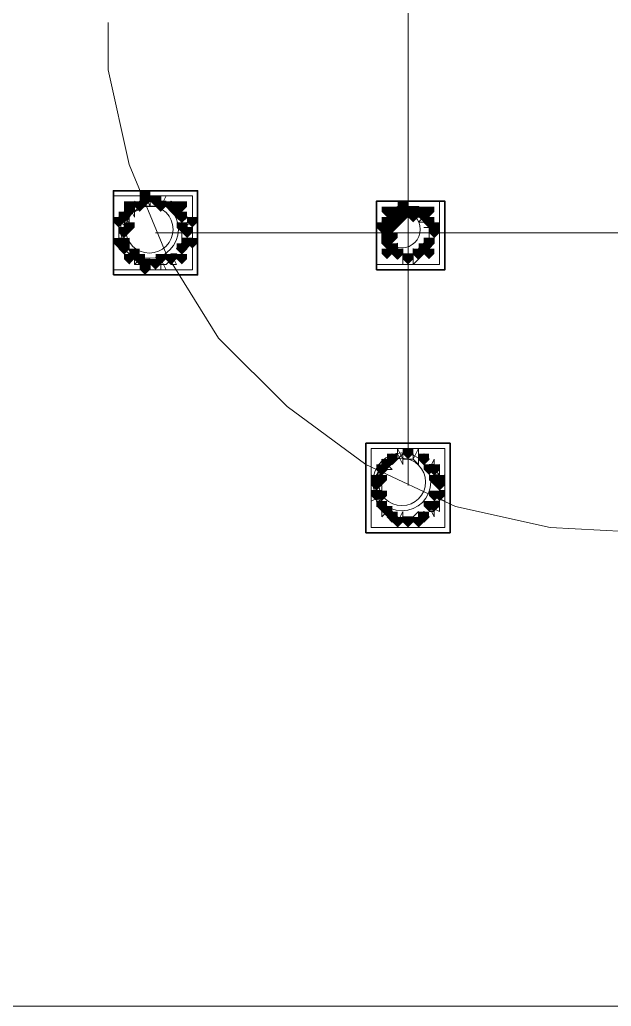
# Model space of a CAD drawing. Header units: millimetres. Extents: x 2315 to 4619, y 1334 to 1897.
# Drawn here: x 3619.02 to 3625.89, y 1530.21 to 1541.67 of the extents above; entities that cross this region are included whole.
import ezdxf

# ---------------------------------------------------------------- set-up
doc = ezdxf.new("R2010")
doc.units = ezdxf.units.MM
for name, color, linetype, true_color in [('PDF_10', 7, 'Continuous', 0x00b85c), ('PDF_AXIS', 7, 'Continuous', 0x00b85c), ('PDF_柱构件', 7, 'Continuous', 0x00b85c), ('PDF_转运站初步方案', 7, 'Continuous', 0x00b85c)]:
    doc.layers.add(name, color=color, linetype=linetype, true_color=true_color)
doc.layers.add('PDF_中心线层', color=1, linetype='Continuous')
doc.layers.add('PDF_粗实线层', color=7, linetype='Continuous')

msp = doc.modelspace()

# ---------------------------------------------------------------- hatches: boundary and pattern name
at = {"layer": 'PDF_10', "transparency": 33554559}
for points in [[(3620.593, 1539.62), (3620.532, 1539.62), (3620.532, 1539.558), (3620.593, 1539.497), (3620.654, 1539.558), (3620.654, 1539.62)], [(3620.593, 1539.62), (3620.532, 1539.62), (3620.532, 1539.558), (3620.593, 1539.497), (3620.654, 1539.558), (3620.654, 1539.62)], [(3620.593, 1539.62), (3620.532, 1539.62), (3620.532, 1539.558), (3620.593, 1539.497), (3620.654, 1539.558), (3620.654, 1539.62)], [(3620.41, 1539.558), (3620.349, 1539.558), (3620.349, 1539.497), (3620.41, 1539.436), (3620.471, 1539.497), (3620.471, 1539.558)], [(3620.41, 1539.558), (3620.349, 1539.558), (3620.349, 1539.497), (3620.41, 1539.436), (3620.471, 1539.497), (3620.471, 1539.558)], [(3620.776, 1539.558), (3620.715, 1539.558), (3620.715, 1539.497), (3620.776, 1539.436), (3620.837, 1539.497), (3620.837, 1539.558)], [(3620.776, 1539.558), (3620.715, 1539.558), (3620.715, 1539.497), (3620.776, 1539.436), (3620.837, 1539.497), (3620.837, 1539.558)], [(3623.403, 1539.497), (3623.342, 1539.497), (3623.342, 1539.436), (3623.403, 1539.375), (3623.464, 1539.436), (3623.464, 1539.497)], [(3623.403, 1539.497), (3623.342, 1539.497), (3623.342, 1539.436), (3623.403, 1539.375), (3623.464, 1539.436), (3623.464, 1539.497)], [(3623.525, 1539.497), (3623.464, 1539.497), (3623.464, 1539.436), (3623.525, 1539.375), (3623.586, 1539.436), (3623.586, 1539.497)], [(3623.525, 1539.497), (3623.464, 1539.497), (3623.464, 1539.436), (3623.525, 1539.375), (3623.586, 1539.436), (3623.586, 1539.497)], [(3623.647, 1539.497), (3623.586, 1539.497), (3623.586, 1539.436), (3623.647, 1539.375), (3623.708, 1539.436), (3623.708, 1539.497)], [(3623.647, 1539.497), (3623.586, 1539.497), (3623.586, 1539.436), (3623.647, 1539.375), (3623.708, 1539.436), (3623.708, 1539.497)], [(3620.227, 1539.436), (3620.166, 1539.436), (3620.166, 1539.375), (3620.227, 1539.314), (3620.288, 1539.375), (3620.288, 1539.436)], [(3620.227, 1539.436), (3620.166, 1539.436), (3620.166, 1539.375), (3620.227, 1539.314), (3620.288, 1539.375), (3620.288, 1539.436)], [(3620.899, 1539.436), (3620.837, 1539.436), (3620.837, 1539.375), (3620.899, 1539.314), (3620.96, 1539.375), (3620.96, 1539.436)], [(3620.899, 1539.436), (3620.837, 1539.436), (3620.837, 1539.375), (3620.899, 1539.314), (3620.96, 1539.375), (3620.96, 1539.436)], [(3620.899, 1539.436), (3620.837, 1539.436), (3620.837, 1539.375), (3620.899, 1539.314), (3620.96, 1539.375), (3620.96, 1539.436)], [(3623.281, 1539.375), (3623.22, 1539.375), (3623.22, 1539.314), (3623.281, 1539.253), (3623.342, 1539.314), (3623.342, 1539.375)], [(3623.281, 1539.375), (3623.22, 1539.375), (3623.22, 1539.314), (3623.281, 1539.253), (3623.342, 1539.314), (3623.342, 1539.375)], [(3623.769, 1539.375), (3623.708, 1539.375), (3623.708, 1539.314), (3623.769, 1539.253), (3623.83, 1539.314), (3623.83, 1539.375)], [(3623.769, 1539.375), (3623.708, 1539.375), (3623.708, 1539.314), (3623.769, 1539.253), (3623.83, 1539.314), (3623.83, 1539.375)], [(3623.769, 1539.375), (3623.708, 1539.375), (3623.708, 1539.314), (3623.769, 1539.253), (3623.83, 1539.314), (3623.83, 1539.375)], [(3620.227, 1539.253), (3620.166, 1539.253), (3620.166, 1539.192), (3620.227, 1539.131), (3620.288, 1539.192), (3620.288, 1539.253)], [(3620.227, 1539.253), (3620.166, 1539.253), (3620.166, 1539.192), (3620.227, 1539.131), (3620.288, 1539.192), (3620.288, 1539.253)], [(3620.96, 1539.253), (3620.899, 1539.253), (3620.899, 1539.192), (3620.96, 1539.131), (3621.021, 1539.192), (3621.021, 1539.253)], [(3620.96, 1539.253), (3620.899, 1539.253), (3620.899, 1539.192), (3620.96, 1539.131), (3621.021, 1539.192), (3621.021, 1539.253)], [(3623.281, 1539.253), (3623.22, 1539.253), (3623.22, 1539.192), (3623.281, 1539.131), (3623.342, 1539.192), (3623.342, 1539.253)], [(3623.281, 1539.253), (3623.22, 1539.253), (3623.22, 1539.192), (3623.281, 1539.131), (3623.342, 1539.192), (3623.342, 1539.253)], [(3623.83, 1539.253), (3623.769, 1539.253), (3623.769, 1539.192), (3623.83, 1539.131), (3623.892, 1539.192), (3623.892, 1539.253)], [(3623.83, 1539.253), (3623.769, 1539.253), (3623.769, 1539.192), (3623.83, 1539.131), (3623.892, 1539.192), (3623.892, 1539.253)], [(3623.281, 1539.131), (3623.22, 1539.131), (3623.22, 1539.07), (3623.281, 1539.009), (3623.342, 1539.07), (3623.342, 1539.131)], [(3623.281, 1539.131), (3623.22, 1539.131), (3623.22, 1539.07), (3623.281, 1539.009), (3623.342, 1539.07), (3623.342, 1539.131)], [(3623.769, 1539.131), (3623.708, 1539.131), (3623.708, 1539.07), (3623.769, 1539.009), (3623.83, 1539.07), (3623.83, 1539.131)], [(3623.769, 1539.131), (3623.708, 1539.131), (3623.708, 1539.07), (3623.769, 1539.009), (3623.83, 1539.07), (3623.83, 1539.131)], [(3620.227, 1539.07), (3620.166, 1539.07), (3620.166, 1539.009), (3620.227, 1538.948), (3620.288, 1539.009), (3620.288, 1539.07)], [(3620.227, 1539.07), (3620.166, 1539.07), (3620.166, 1539.009), (3620.227, 1538.948), (3620.288, 1539.009), (3620.288, 1539.07)], [(3620.899, 1539.07), (3620.837, 1539.07), (3620.837, 1539.009), (3620.899, 1538.948), (3620.96, 1539.009), (3620.96, 1539.07)], [(3620.899, 1539.07), (3620.837, 1539.07), (3620.837, 1539.009), (3620.899, 1538.948), (3620.96, 1539.009), (3620.96, 1539.07)], [(3620.899, 1539.07), (3620.837, 1539.07), (3620.837, 1539.009), (3620.899, 1538.948), (3620.96, 1539.009), (3620.96, 1539.07)], [(3620.41, 1538.948), (3620.349, 1538.948), (3620.349, 1538.887), (3620.41, 1538.825), (3620.471, 1538.887), (3620.471, 1538.948)], [(3620.41, 1538.948), (3620.349, 1538.948), (3620.349, 1538.887), (3620.41, 1538.825), (3620.471, 1538.887), (3620.471, 1538.948)], [(3620.776, 1538.948), (3620.715, 1538.948), (3620.715, 1538.887), (3620.776, 1538.825), (3620.837, 1538.887), (3620.837, 1538.948)], [(3620.776, 1538.948), (3620.715, 1538.948), (3620.715, 1538.887), (3620.776, 1538.825), (3620.837, 1538.887), (3620.837, 1538.948)], [(3623.403, 1539.009), (3623.342, 1539.009), (3623.342, 1538.948), (3623.403, 1538.887), (3623.464, 1538.948), (3623.464, 1539.009)], [(3623.403, 1539.009), (3623.342, 1539.009), (3623.342, 1538.948), (3623.403, 1538.887), (3623.464, 1538.948), (3623.464, 1539.009)], [(3623.403, 1539.009), (3623.342, 1539.009), (3623.342, 1538.948), (3623.403, 1538.887), (3623.464, 1538.948), (3623.464, 1539.009)], [(3623.525, 1538.948), (3623.464, 1538.948), (3623.464, 1538.887), (3623.525, 1538.825), (3623.586, 1538.887), (3623.586, 1538.948)], [(3623.525, 1538.948), (3623.464, 1538.948), (3623.464, 1538.887), (3623.525, 1538.825), (3623.586, 1538.887), (3623.586, 1538.948)], [(3623.647, 1539.009), (3623.586, 1539.009), (3623.586, 1538.948), (3623.647, 1538.887), (3623.708, 1538.948), (3623.708, 1539.009)], [(3623.647, 1539.009), (3623.586, 1539.009), (3623.586, 1538.948), (3623.647, 1538.887), (3623.708, 1538.948), (3623.708, 1539.009)], [(3620.593, 1538.887), (3620.532, 1538.887), (3620.532, 1538.825), (3620.593, 1538.764), (3620.654, 1538.825), (3620.654, 1538.887)], [(3620.593, 1538.887), (3620.532, 1538.887), (3620.532, 1538.825), (3620.593, 1538.764), (3620.654, 1538.825), (3620.654, 1538.887)], [(3623.342, 1536.627), (3623.281, 1536.627), (3623.281, 1536.565), (3623.342, 1536.504), (3623.403, 1536.565), (3623.403, 1536.627)], [(3623.342, 1536.627), (3623.281, 1536.627), (3623.281, 1536.565), (3623.342, 1536.504), (3623.403, 1536.565), (3623.403, 1536.627)], [(3623.525, 1536.688), (3623.464, 1536.688), (3623.464, 1536.627), (3623.525, 1536.565), (3623.586, 1536.627), (3623.586, 1536.688)], [(3623.525, 1536.688), (3623.464, 1536.688), (3623.464, 1536.627), (3623.525, 1536.565), (3623.586, 1536.627), (3623.586, 1536.688)], [(3623.708, 1536.627), (3623.647, 1536.627), (3623.647, 1536.565), (3623.708, 1536.504), (3623.769, 1536.565), (3623.769, 1536.627)], [(3623.708, 1536.627), (3623.647, 1536.627), (3623.647, 1536.565), (3623.708, 1536.504), (3623.769, 1536.565), (3623.769, 1536.627)], [(3623.22, 1536.504), (3623.159, 1536.504), (3623.159, 1536.443), (3623.22, 1536.382), (3623.281, 1536.443), (3623.281, 1536.504)], [(3623.22, 1536.504), (3623.159, 1536.504), (3623.159, 1536.443), (3623.22, 1536.382), (3623.281, 1536.443), (3623.281, 1536.504)], [(3623.83, 1536.504), (3623.769, 1536.504), (3623.769, 1536.443), (3623.83, 1536.382), (3623.892, 1536.443), (3623.892, 1536.504)], [(3623.83, 1536.504), (3623.769, 1536.504), (3623.769, 1536.443), (3623.83, 1536.382), (3623.892, 1536.443), (3623.892, 1536.504)], [(3623.159, 1536.321), (3623.097, 1536.321), (3623.097, 1536.26), (3623.159, 1536.199), (3623.22, 1536.26), (3623.22, 1536.321)], [(3623.159, 1536.321), (3623.097, 1536.321), (3623.097, 1536.26), (3623.159, 1536.199), (3623.22, 1536.26), (3623.22, 1536.321)], [(3623.159, 1536.321), (3623.097, 1536.321), (3623.097, 1536.26), (3623.159, 1536.199), (3623.22, 1536.26), (3623.22, 1536.321)], [(3623.892, 1536.321), (3623.83, 1536.321), (3623.83, 1536.26), (3623.892, 1536.199), (3623.953, 1536.26), (3623.953, 1536.321)], [(3623.892, 1536.321), (3623.83, 1536.321), (3623.83, 1536.26), (3623.892, 1536.199), (3623.953, 1536.26), (3623.953, 1536.321)], [(3623.22, 1536.077), (3623.159, 1536.077), (3623.159, 1536.016), (3623.22, 1535.955), (3623.281, 1536.016), (3623.281, 1536.077)], [(3623.22, 1536.077), (3623.159, 1536.077), (3623.159, 1536.016), (3623.22, 1535.955), (3623.281, 1536.016), (3623.281, 1536.077)], [(3623.83, 1536.077), (3623.769, 1536.077), (3623.769, 1536.016), (3623.83, 1535.955), (3623.892, 1536.016), (3623.892, 1536.077)], [(3623.83, 1536.077), (3623.769, 1536.077), (3623.769, 1536.016), (3623.83, 1535.955), (3623.892, 1536.016), (3623.892, 1536.077)], [(3623.342, 1535.955), (3623.281, 1535.955), (3623.281, 1535.894), (3623.342, 1535.832), (3623.403, 1535.894), (3623.403, 1535.955)], [(3623.342, 1535.955), (3623.281, 1535.955), (3623.281, 1535.894), (3623.342, 1535.832), (3623.403, 1535.894), (3623.403, 1535.955)], [(3623.708, 1535.955), (3623.647, 1535.955), (3623.647, 1535.894), (3623.708, 1535.832), (3623.769, 1535.894), (3623.769, 1535.955)], [(3623.708, 1535.955), (3623.647, 1535.955), (3623.647, 1535.894), (3623.708, 1535.832), (3623.769, 1535.894), (3623.769, 1535.955)], [(3623.525, 1535.894), (3623.464, 1535.894), (3623.464, 1535.832), (3623.525, 1535.771), (3623.586, 1535.832), (3623.586, 1535.894)], [(3623.525, 1535.894), (3623.464, 1535.894), (3623.464, 1535.832), (3623.525, 1535.771), (3623.586, 1535.832), (3623.586, 1535.894)]]:
    msp.add_hatch(color=256, dxfattribs=at).paths.add_polyline_path(points)
at = {"layer": 'PDF_柱构件', "transparency": 33554559}
for points in [[(3620.471, 1539.681), (3620.41, 1539.681), (3620.41, 1539.62), (3620.471, 1539.558), (3620.532, 1539.62), (3620.532, 1539.681)], [(3620.471, 1539.62), (3620.41, 1539.62), (3620.41, 1539.558), (3620.471, 1539.497), (3620.532, 1539.558), (3620.532, 1539.62)], [(3620.288, 1539.558), (3620.227, 1539.558), (3620.227, 1539.497), (3620.288, 1539.436), (3620.349, 1539.497), (3620.349, 1539.558)], [(3620.288, 1539.497), (3620.227, 1539.497), (3620.227, 1539.436), (3620.288, 1539.375), (3620.349, 1539.436), (3620.349, 1539.497)], [(3620.654, 1539.558), (3620.593, 1539.558), (3620.593, 1539.497), (3620.654, 1539.436), (3620.715, 1539.497), (3620.715, 1539.558)], [(3620.837, 1539.497), (3620.776, 1539.497), (3620.776, 1539.436), (3620.837, 1539.375), (3620.899, 1539.436), (3620.899, 1539.497)], [(3620.899, 1539.558), (3620.837, 1539.558), (3620.837, 1539.497), (3620.899, 1539.436), (3620.96, 1539.497), (3620.96, 1539.558)], [(3623.281, 1539.497), (3623.22, 1539.497), (3623.22, 1539.436), (3623.281, 1539.375), (3623.342, 1539.436), (3623.342, 1539.497)], [(3623.464, 1539.558), (3623.403, 1539.558), (3623.403, 1539.497), (3623.464, 1539.436), (3623.525, 1539.497), (3623.525, 1539.558)], [(3623.464, 1539.497), (3623.403, 1539.497), (3623.403, 1539.436), (3623.464, 1539.375), (3623.525, 1539.436), (3623.525, 1539.497)], [(3623.586, 1539.497), (3623.525, 1539.497), (3623.525, 1539.436), (3623.586, 1539.375), (3623.647, 1539.436), (3623.647, 1539.497)], [(3623.769, 1539.497), (3623.708, 1539.497), (3623.708, 1539.436), (3623.769, 1539.375), (3623.83, 1539.436), (3623.83, 1539.497)], [(3620.166, 1539.375), (3620.105, 1539.375), (3620.105, 1539.314), (3620.166, 1539.253), (3620.227, 1539.314), (3620.227, 1539.375)], [(3621.021, 1539.375), (3620.96, 1539.375), (3620.96, 1539.314), (3621.021, 1539.253), (3621.082, 1539.314), (3621.082, 1539.375)], [(3623.342, 1539.436), (3623.281, 1539.436), (3623.281, 1539.375), (3623.342, 1539.314), (3623.403, 1539.375), (3623.403, 1539.436)], [(3623.403, 1539.375), (3623.342, 1539.375), (3623.342, 1539.314), (3623.403, 1539.253), (3623.464, 1539.314), (3623.464, 1539.375)], [(3623.464, 1539.436), (3623.403, 1539.436), (3623.403, 1539.375), (3623.464, 1539.314), (3623.525, 1539.375), (3623.525, 1539.436)], [(3623.586, 1539.436), (3623.525, 1539.436), (3623.525, 1539.375), (3623.586, 1539.314), (3623.647, 1539.375), (3623.647, 1539.436)], [(3623.708, 1539.436), (3623.647, 1539.436), (3623.647, 1539.375), (3623.708, 1539.314), (3623.769, 1539.375), (3623.769, 1539.436)], [(3620.288, 1539.314), (3620.227, 1539.314), (3620.227, 1539.253), (3620.288, 1539.192), (3620.349, 1539.253), (3620.349, 1539.314)], [(3620.899, 1539.314), (3620.837, 1539.314), (3620.837, 1539.253), (3620.899, 1539.192), (3620.96, 1539.253), (3620.96, 1539.314)], [(3623.22, 1539.314), (3623.159, 1539.314), (3623.159, 1539.253), (3623.22, 1539.192), (3623.281, 1539.253), (3623.281, 1539.314)], [(3623.281, 1539.314), (3623.22, 1539.314), (3623.22, 1539.253), (3623.281, 1539.192), (3623.342, 1539.253), (3623.342, 1539.314)], [(3623.342, 1539.314), (3623.281, 1539.314), (3623.281, 1539.253), (3623.342, 1539.192), (3623.403, 1539.253), (3623.403, 1539.314)], [(3623.83, 1539.314), (3623.769, 1539.314), (3623.769, 1539.253), (3623.83, 1539.192), (3623.892, 1539.253), (3623.892, 1539.314)], [(3620.166, 1539.131), (3620.105, 1539.131), (3620.105, 1539.07), (3620.166, 1539.009), (3620.227, 1539.07), (3620.227, 1539.131)], [(3620.227, 1539.131), (3620.166, 1539.131), (3620.166, 1539.07), (3620.227, 1539.009), (3620.288, 1539.07), (3620.288, 1539.131)], [(3620.96, 1539.131), (3620.899, 1539.131), (3620.899, 1539.07), (3620.96, 1539.009), (3621.021, 1539.07), (3621.021, 1539.131)], [(3621.021, 1539.131), (3620.96, 1539.131), (3620.96, 1539.07), (3621.021, 1539.009), (3621.082, 1539.07), (3621.082, 1539.131)], [(3623.281, 1539.192), (3623.22, 1539.192), (3623.22, 1539.131), (3623.281, 1539.07), (3623.342, 1539.131), (3623.342, 1539.192)], [(3623.342, 1539.192), (3623.281, 1539.192), (3623.281, 1539.131), (3623.342, 1539.07), (3623.403, 1539.131), (3623.403, 1539.192)], [(3623.342, 1539.07), (3623.281, 1539.07), (3623.281, 1539.009), (3623.342, 1538.948), (3623.403, 1539.009), (3623.403, 1539.07)], [(3623.708, 1539.07), (3623.647, 1539.07), (3623.647, 1539.009), (3623.708, 1538.948), (3623.769, 1539.009), (3623.769, 1539.07)], [(3620.288, 1538.948), (3620.227, 1538.948), (3620.227, 1538.887), (3620.288, 1538.825), (3620.349, 1538.887), (3620.349, 1538.948)], [(3620.349, 1539.009), (3620.288, 1539.009), (3620.288, 1538.948), (3620.349, 1538.887), (3620.41, 1538.948), (3620.41, 1539.009)], [(3620.654, 1538.948), (3620.593, 1538.948), (3620.593, 1538.887), (3620.654, 1538.825), (3620.715, 1538.887), (3620.715, 1538.948)], [(3620.899, 1538.948), (3620.837, 1538.948), (3620.837, 1538.887), (3620.899, 1538.825), (3620.96, 1538.887), (3620.96, 1538.948)], [(3623.281, 1539.009), (3623.22, 1539.009), (3623.22, 1538.948), (3623.281, 1538.887), (3623.342, 1538.948), (3623.342, 1539.009)], [(3623.769, 1539.009), (3623.708, 1539.009), (3623.708, 1538.948), (3623.769, 1538.887), (3623.83, 1538.948), (3623.83, 1539.009)], [(3620.471, 1538.887), (3620.41, 1538.887), (3620.41, 1538.825), (3620.471, 1538.764), (3620.532, 1538.825), (3620.532, 1538.887)], [(3620.471, 1538.825), (3620.41, 1538.825), (3620.41, 1538.764), (3620.471, 1538.703), (3620.532, 1538.764), (3620.532, 1538.825)], [(3623.281, 1536.565), (3623.22, 1536.565), (3623.22, 1536.504), (3623.281, 1536.443), (3623.342, 1536.504), (3623.342, 1536.565)], [(3623.769, 1536.504), (3623.708, 1536.504), (3623.708, 1536.443), (3623.769, 1536.382), (3623.83, 1536.443), (3623.83, 1536.504)], [(3623.159, 1536.382), (3623.097, 1536.382), (3623.097, 1536.321), (3623.159, 1536.26), (3623.22, 1536.321), (3623.22, 1536.382)], [(3623.22, 1536.382), (3623.159, 1536.382), (3623.159, 1536.321), (3623.22, 1536.26), (3623.281, 1536.321), (3623.281, 1536.382)], [(3623.83, 1536.382), (3623.769, 1536.382), (3623.769, 1536.321), (3623.83, 1536.26), (3623.892, 1536.321), (3623.892, 1536.382)], [(3623.892, 1536.382), (3623.83, 1536.382), (3623.83, 1536.321), (3623.892, 1536.26), (3623.953, 1536.321), (3623.953, 1536.382)], [(3623.159, 1536.199), (3623.097, 1536.199), (3623.097, 1536.138), (3623.159, 1536.077), (3623.22, 1536.138), (3623.22, 1536.199)], [(3623.22, 1536.199), (3623.159, 1536.199), (3623.159, 1536.138), (3623.22, 1536.077), (3623.281, 1536.138), (3623.281, 1536.199)], [(3623.83, 1536.199), (3623.769, 1536.199), (3623.769, 1536.138), (3623.83, 1536.077), (3623.892, 1536.138), (3623.892, 1536.199)], [(3623.892, 1536.199), (3623.83, 1536.199), (3623.83, 1536.138), (3623.892, 1536.077), (3623.953, 1536.138), (3623.953, 1536.199)], [(3623.769, 1536.077), (3623.708, 1536.077), (3623.708, 1536.016), (3623.769, 1535.955), (3623.83, 1536.016), (3623.83, 1536.077)], [(3623.281, 1536.016), (3623.22, 1536.016), (3623.22, 1535.955), (3623.281, 1535.894), (3623.342, 1535.955), (3623.342, 1536.016)], [(3623.403, 1535.894), (3623.342, 1535.894), (3623.342, 1535.832), (3623.403, 1535.771), (3623.464, 1535.832), (3623.464, 1535.894)], [(3623.647, 1535.894), (3623.586, 1535.894), (3623.586, 1535.832), (3623.647, 1535.771), (3623.708, 1535.832), (3623.708, 1535.894)]]:
    msp.add_hatch(color=256, dxfattribs=at).paths.add_polyline_path(points)
at = {"layer": 'PDF_转运站初步方案', "transparency": 33554559}
for points in [[(3620.593, 1539.62), (3620.532, 1539.62), (3620.532, 1539.558), (3620.593, 1539.497), (3620.654, 1539.558), (3620.654, 1539.62)], [(3620.593, 1539.62), (3620.532, 1539.62), (3620.532, 1539.558), (3620.593, 1539.497), (3620.654, 1539.558), (3620.654, 1539.62)], [(3620.41, 1539.558), (3620.349, 1539.558), (3620.349, 1539.497), (3620.41, 1539.436), (3620.471, 1539.497), (3620.471, 1539.558)], [(3620.41, 1539.558), (3620.349, 1539.558), (3620.349, 1539.497), (3620.41, 1539.436), (3620.471, 1539.497), (3620.471, 1539.558)], [(3620.776, 1539.558), (3620.715, 1539.558), (3620.715, 1539.497), (3620.776, 1539.436), (3620.837, 1539.497), (3620.837, 1539.558)], [(3620.776, 1539.558), (3620.715, 1539.558), (3620.715, 1539.497), (3620.776, 1539.436), (3620.837, 1539.497), (3620.837, 1539.558)], [(3623.403, 1539.497), (3623.342, 1539.497), (3623.342, 1539.436), (3623.403, 1539.375), (3623.464, 1539.436), (3623.464, 1539.497)], [(3623.403, 1539.497), (3623.342, 1539.497), (3623.342, 1539.436), (3623.403, 1539.375), (3623.464, 1539.436), (3623.464, 1539.497)], [(3623.525, 1539.497), (3623.464, 1539.497), (3623.464, 1539.436), (3623.525, 1539.375), (3623.586, 1539.436), (3623.586, 1539.497)], [(3623.525, 1539.497), (3623.464, 1539.497), (3623.464, 1539.436), (3623.525, 1539.375), (3623.586, 1539.436), (3623.586, 1539.497)], [(3623.647, 1539.497), (3623.586, 1539.497), (3623.586, 1539.436), (3623.647, 1539.375), (3623.708, 1539.436), (3623.708, 1539.497)], [(3623.647, 1539.497), (3623.586, 1539.497), (3623.586, 1539.436), (3623.647, 1539.375), (3623.708, 1539.436), (3623.708, 1539.497)], [(3620.227, 1539.436), (3620.166, 1539.436), (3620.166, 1539.375), (3620.227, 1539.314), (3620.288, 1539.375), (3620.288, 1539.436)], [(3620.227, 1539.436), (3620.166, 1539.436), (3620.166, 1539.375), (3620.227, 1539.314), (3620.288, 1539.375), (3620.288, 1539.436)], [(3620.899, 1539.436), (3620.837, 1539.436), (3620.837, 1539.375), (3620.899, 1539.314), (3620.96, 1539.375), (3620.96, 1539.436)], [(3620.899, 1539.436), (3620.837, 1539.436), (3620.837, 1539.375), (3620.899, 1539.314), (3620.96, 1539.375), (3620.96, 1539.436)], [(3623.281, 1539.375), (3623.22, 1539.375), (3623.22, 1539.314), (3623.281, 1539.253), (3623.342, 1539.314), (3623.342, 1539.375)], [(3623.281, 1539.375), (3623.22, 1539.375), (3623.22, 1539.314), (3623.281, 1539.253), (3623.342, 1539.314), (3623.342, 1539.375)], [(3623.769, 1539.375), (3623.708, 1539.375), (3623.708, 1539.314), (3623.769, 1539.253), (3623.83, 1539.314), (3623.83, 1539.375)], [(3623.769, 1539.375), (3623.708, 1539.375), (3623.708, 1539.314), (3623.769, 1539.253), (3623.83, 1539.314), (3623.83, 1539.375)], [(3620.227, 1539.253), (3620.166, 1539.253), (3620.166, 1539.192), (3620.227, 1539.131), (3620.288, 1539.192), (3620.288, 1539.253)], [(3620.227, 1539.253), (3620.166, 1539.253), (3620.166, 1539.192), (3620.227, 1539.131), (3620.288, 1539.192), (3620.288, 1539.253)], [(3620.96, 1539.253), (3620.899, 1539.253), (3620.899, 1539.192), (3620.96, 1539.131), (3621.021, 1539.192), (3621.021, 1539.253)], [(3620.96, 1539.253), (3620.899, 1539.253), (3620.899, 1539.192), (3620.96, 1539.131), (3621.021, 1539.192), (3621.021, 1539.253)], [(3623.281, 1539.253), (3623.22, 1539.253), (3623.22, 1539.192), (3623.281, 1539.131), (3623.342, 1539.192), (3623.342, 1539.253)], [(3623.281, 1539.253), (3623.22, 1539.253), (3623.22, 1539.192), (3623.281, 1539.131), (3623.342, 1539.192), (3623.342, 1539.253)], [(3623.83, 1539.253), (3623.769, 1539.253), (3623.769, 1539.192), (3623.83, 1539.131), (3623.892, 1539.192), (3623.892, 1539.253)], [(3623.83, 1539.253), (3623.769, 1539.253), (3623.769, 1539.192), (3623.83, 1539.131), (3623.892, 1539.192), (3623.892, 1539.253)], [(3623.281, 1539.131), (3623.22, 1539.131), (3623.22, 1539.07), (3623.281, 1539.009), (3623.342, 1539.07), (3623.342, 1539.131)], [(3623.281, 1539.131), (3623.22, 1539.131), (3623.22, 1539.07), (3623.281, 1539.009), (3623.342, 1539.07), (3623.342, 1539.131)], [(3623.769, 1539.131), (3623.708, 1539.131), (3623.708, 1539.07), (3623.769, 1539.009), (3623.83, 1539.07), (3623.83, 1539.131)], [(3623.769, 1539.131), (3623.708, 1539.131), (3623.708, 1539.07), (3623.769, 1539.009), (3623.83, 1539.07), (3623.83, 1539.131)], [(3620.227, 1539.07), (3620.166, 1539.07), (3620.166, 1539.009), (3620.227, 1538.948), (3620.288, 1539.009), (3620.288, 1539.07)], [(3620.227, 1539.07), (3620.166, 1539.07), (3620.166, 1539.009), (3620.227, 1538.948), (3620.288, 1539.009), (3620.288, 1539.07)], [(3620.899, 1539.07), (3620.837, 1539.07), (3620.837, 1539.009), (3620.899, 1538.948), (3620.96, 1539.009), (3620.96, 1539.07)], [(3620.899, 1539.07), (3620.837, 1539.07), (3620.837, 1539.009), (3620.899, 1538.948), (3620.96, 1539.009), (3620.96, 1539.07)], [(3620.41, 1538.948), (3620.349, 1538.948), (3620.349, 1538.887), (3620.41, 1538.825), (3620.471, 1538.887), (3620.471, 1538.948)], [(3620.41, 1538.948), (3620.349, 1538.948), (3620.349, 1538.887), (3620.41, 1538.825), (3620.471, 1538.887), (3620.471, 1538.948)], [(3620.776, 1538.948), (3620.715, 1538.948), (3620.715, 1538.887), (3620.776, 1538.825), (3620.837, 1538.887), (3620.837, 1538.948)], [(3620.776, 1538.948), (3620.715, 1538.948), (3620.715, 1538.887), (3620.776, 1538.825), (3620.837, 1538.887), (3620.837, 1538.948)], [(3623.403, 1539.009), (3623.342, 1539.009), (3623.342, 1538.948), (3623.403, 1538.887), (3623.464, 1538.948), (3623.464, 1539.009)], [(3623.403, 1539.009), (3623.342, 1539.009), (3623.342, 1538.948), (3623.403, 1538.887), (3623.464, 1538.948), (3623.464, 1539.009)], [(3623.525, 1538.948), (3623.464, 1538.948), (3623.464, 1538.887), (3623.525, 1538.825), (3623.586, 1538.887), (3623.586, 1538.948)], [(3623.525, 1538.948), (3623.464, 1538.948), (3623.464, 1538.887), (3623.525, 1538.825), (3623.586, 1538.887), (3623.586, 1538.948)], [(3623.647, 1539.009), (3623.586, 1539.009), (3623.586, 1538.948), (3623.647, 1538.887), (3623.708, 1538.948), (3623.708, 1539.009)], [(3623.647, 1539.009), (3623.586, 1539.009), (3623.586, 1538.948), (3623.647, 1538.887), (3623.708, 1538.948), (3623.708, 1539.009)], [(3620.593, 1538.887), (3620.532, 1538.887), (3620.532, 1538.825), (3620.593, 1538.764), (3620.654, 1538.825), (3620.654, 1538.887)], [(3620.593, 1538.887), (3620.532, 1538.887), (3620.532, 1538.825), (3620.593, 1538.764), (3620.654, 1538.825), (3620.654, 1538.887)], [(3623.342, 1536.627), (3623.281, 1536.627), (3623.281, 1536.565), (3623.342, 1536.504), (3623.403, 1536.565), (3623.403, 1536.627)], [(3623.342, 1536.627), (3623.281, 1536.627), (3623.281, 1536.565), (3623.342, 1536.504), (3623.403, 1536.565), (3623.403, 1536.627)], [(3623.525, 1536.688), (3623.464, 1536.688), (3623.464, 1536.627), (3623.525, 1536.565), (3623.586, 1536.627), (3623.586, 1536.688)], [(3623.525, 1536.688), (3623.464, 1536.688), (3623.464, 1536.627), (3623.525, 1536.565), (3623.586, 1536.627), (3623.586, 1536.688)], [(3623.708, 1536.627), (3623.647, 1536.627), (3623.647, 1536.565), (3623.708, 1536.504), (3623.769, 1536.565), (3623.769, 1536.627)], [(3623.708, 1536.627), (3623.647, 1536.627), (3623.647, 1536.565), (3623.708, 1536.504), (3623.769, 1536.565), (3623.769, 1536.627)], [(3623.22, 1536.504), (3623.159, 1536.504), (3623.159, 1536.443), (3623.22, 1536.382), (3623.281, 1536.443), (3623.281, 1536.504)], [(3623.22, 1536.504), (3623.159, 1536.504), (3623.159, 1536.443), (3623.22, 1536.382), (3623.281, 1536.443), (3623.281, 1536.504)], [(3623.83, 1536.504), (3623.769, 1536.504), (3623.769, 1536.443), (3623.83, 1536.382), (3623.892, 1536.443), (3623.892, 1536.504)], [(3623.83, 1536.504), (3623.769, 1536.504), (3623.769, 1536.443), (3623.83, 1536.382), (3623.892, 1536.443), (3623.892, 1536.504)], [(3623.159, 1536.321), (3623.097, 1536.321), (3623.097, 1536.26), (3623.159, 1536.199), (3623.22, 1536.26), (3623.22, 1536.321)], [(3623.159, 1536.321), (3623.097, 1536.321), (3623.097, 1536.26), (3623.159, 1536.199), (3623.22, 1536.26), (3623.22, 1536.321)], [(3623.892, 1536.321), (3623.83, 1536.321), (3623.83, 1536.26), (3623.892, 1536.199), (3623.953, 1536.26), (3623.953, 1536.321)], [(3623.892, 1536.321), (3623.83, 1536.321), (3623.83, 1536.26), (3623.892, 1536.199), (3623.953, 1536.26), (3623.953, 1536.321)], [(3623.22, 1536.077), (3623.159, 1536.077), (3623.159, 1536.016), (3623.22, 1535.955), (3623.281, 1536.016), (3623.281, 1536.077)], [(3623.22, 1536.077), (3623.159, 1536.077), (3623.159, 1536.016), (3623.22, 1535.955), (3623.281, 1536.016), (3623.281, 1536.077)], [(3623.83, 1536.077), (3623.769, 1536.077), (3623.769, 1536.016), (3623.83, 1535.955), (3623.892, 1536.016), (3623.892, 1536.077)], [(3623.83, 1536.077), (3623.769, 1536.077), (3623.769, 1536.016), (3623.83, 1535.955), (3623.892, 1536.016), (3623.892, 1536.077)], [(3623.342, 1535.955), (3623.281, 1535.955), (3623.281, 1535.894), (3623.342, 1535.832), (3623.403, 1535.894), (3623.403, 1535.955)], [(3623.342, 1535.955), (3623.281, 1535.955), (3623.281, 1535.894), (3623.342, 1535.832), (3623.403, 1535.894), (3623.403, 1535.955)], [(3623.708, 1535.955), (3623.647, 1535.955), (3623.647, 1535.894), (3623.708, 1535.832), (3623.769, 1535.894), (3623.769, 1535.955)], [(3623.708, 1535.955), (3623.647, 1535.955), (3623.647, 1535.894), (3623.708, 1535.832), (3623.769, 1535.894), (3623.769, 1535.955)], [(3623.525, 1535.894), (3623.464, 1535.894), (3623.464, 1535.832), (3623.525, 1535.771), (3623.586, 1535.832), (3623.586, 1535.894)], [(3623.525, 1535.894), (3623.464, 1535.894), (3623.464, 1535.832), (3623.525, 1535.771), (3623.586, 1535.832), (3623.586, 1535.894)]]:
    msp.add_hatch(color=256, dxfattribs=at).paths.add_polyline_path(points)

# ---------------------------------------------------------------- linework, layer by layer
at = {"layer": 'PDF_10', "lineweight": 18}
for points in [[(3620.349, 1539.558), (3620.41, 1539.497), (3620.349, 1539.497)], [(3620.593, 1539.558), (3620.532, 1539.558)], [(3620.776, 1539.558), (3620.776, 1539.497), (3620.715, 1539.497)], [(3623.525, 1539.436), (3623.525, 1539.497)], [(3620.227, 1539.375), (3620.288, 1539.375), (3620.227, 1539.314)], [(3620.899, 1539.314), (3620.899, 1539.375)], [(3623.403, 1539.375), (3623.403, 1539.436), (3623.342, 1539.375), (3623.281, 1539.314), (3623.342, 1539.314)], [(3623.586, 1539.436), (3623.464, 1539.436)], [(3623.708, 1539.375), (3623.647, 1539.436)], [(3623.647, 1539.375), (3623.708, 1539.436)], [(3623.769, 1539.314), (3623.769, 1539.375)], [(3620.166, 1539.192), (3620.227, 1539.192), (3620.227, 1539.131)], [(3620.96, 1539.131), (3620.96, 1539.192), (3620.899, 1539.192)], [(3623.22, 1539.192), (3623.281, 1539.192), (3623.281, 1539.131)], [(3623.83, 1539.131), (3623.83, 1539.192), (3623.769, 1539.192)], [(3623.281, 1539.07), (3623.342, 1539.009)], [(3623.342, 1539.07), (3623.281, 1539.009)], [(3623.769, 1539.009), (3623.769, 1539.07), (3623.769, 1539.009)], [(3620.288, 1539.009), (3620.227, 1539.009), (3620.288, 1538.948)], [(3620.899, 1538.948), (3620.899, 1539.009)], [(3623.342, 1538.948), (3623.403, 1538.948)], [(3623.525, 1538.948), (3623.525, 1538.887)], [(3623.708, 1538.948), (3623.647, 1538.948), (3623.708, 1538.948)], [(3620.349, 1538.887), (3620.41, 1538.825)], [(3620.41, 1538.887), (3620.349, 1538.825)], [(3620.532, 1538.825), (3620.593, 1538.825), (3620.593, 1538.764)], [(3620.715, 1538.825), (3620.776, 1538.887), (3620.776, 1538.825)], [(3623.464, 1538.887), (3623.586, 1538.887)], [(3623.464, 1536.627), (3623.586, 1536.627)], [(3623.525, 1536.565), (3623.525, 1536.627)], [(3623.342, 1536.504), (3623.342, 1536.565), (3623.403, 1536.565)], [(3623.708, 1536.504), (3623.708, 1536.565), (3623.769, 1536.565)], [(3623.159, 1536.382), (3623.22, 1536.443)], [(3623.22, 1536.382), (3623.159, 1536.443)], [(3623.83, 1536.443), (3623.892, 1536.382)], [(3623.83, 1536.382), (3623.892, 1536.443)], [(3623.159, 1536.199), (3623.159, 1536.26)], [(3623.953, 1536.26), (3623.892, 1536.26), (3623.892, 1536.199)], [(3623.22, 1536.016), (3623.159, 1536.077)], [(3623.22, 1536.077), (3623.159, 1536.016)], [(3623.892, 1536.077), (3623.83, 1536.016)], [(3623.83, 1536.077), (3623.892, 1536.016)], [(3623.403, 1535.894), (3623.342, 1535.894), (3623.342, 1535.955)], [(3623.769, 1535.894), (3623.708, 1535.894), (3623.708, 1535.955)], [(3623.586, 1535.832), (3623.464, 1535.832)], [(3623.525, 1535.894), (3623.525, 1535.832)]]:
    msp.add_lwpolyline(points, dxfattribs=at)
at = {"layer": 'PDF_AXIS', "lineweight": 18}
for points in [[(3620.105, 1538.764), (3620.105, 1539.62), (3621.021, 1539.62), (3621.021, 1538.764)], [(3623.159, 1538.825), (3623.159, 1539.558), (3623.892, 1539.558), (3623.892, 1538.825)], [(3623.953, 1535.771), (3623.953, 1536.688), (3623.097, 1536.688), (3623.097, 1535.771)]]:
    msp.add_lwpolyline(points, close=True, dxfattribs=at)
at = {"layer": 'PDF_中心线层', "color": 112, "lineweight": 18, "true_color": 0x00b85c}
for points in [[(3623.525, 1547.133), (3623.525, 1536.26)], [(3620.043, 1541.635), (3620.043, 1541.085), (3620.288, 1539.986), (3620.715, 1538.948), (3621.326, 1537.97), (3622.12, 1537.176), (3623.036, 1536.504), (3624.075, 1536.016), (3625.174, 1535.771), (3626.335, 1535.71), (3627.434, 1535.832), (3628.534, 1536.199), (3629.083, 1536.565)], [(3620.593, 1539.192), (3631.466, 1539.192)]]:
    msp.add_lwpolyline(points, dxfattribs=at)
at = {"layer": 'PDF_柱构件', "lineweight": 18}
for points in [[(3620.471, 1539.62), (3620.532, 1539.497), (3620.471, 1539.497)], [(3620.593, 1539.497), (3620.532, 1539.497), (3620.532, 1539.62), (3620.593, 1539.62)], [(3620.715, 1539.62), (3620.654, 1539.497), (3620.654, 1539.62)], [(3620.288, 1539.497), (3620.349, 1539.436), (3620.349, 1539.375)], [(3620.471, 1539.497), (3620.349, 1539.436), (3620.349, 1539.497), (3620.41, 1539.558)], [(3620.776, 1539.436), (3620.715, 1539.497), (3620.776, 1539.558), (3620.837, 1539.497)], [(3620.899, 1539.497), (3620.837, 1539.375), (3620.776, 1539.436)], [(3623.464, 1539.375), (3623.403, 1539.375), (3623.342, 1539.436), (3623.403, 1539.497)], [(3623.464, 1539.497), (3623.464, 1539.375)], [(3623.586, 1539.436), (3623.464, 1539.436), (3623.464, 1539.497), (3623.586, 1539.497)], [(3623.647, 1539.497), (3623.586, 1539.375), (3623.586, 1539.497)], [(3623.708, 1539.375), (3623.586, 1539.375), (3623.647, 1539.497), (3623.708, 1539.436)], [(3620.288, 1539.375), (3620.288, 1539.314), (3620.166, 1539.375), (3620.227, 1539.436)], [(3620.899, 1539.314), (3620.837, 1539.375), (3620.899, 1539.436), (3620.96, 1539.375)], [(3623.342, 1539.314), (3623.281, 1539.253), (3623.22, 1539.314), (3623.281, 1539.375)], [(3623.281, 1539.436), (3623.403, 1539.314)], [(3623.769, 1539.436), (3623.708, 1539.314), (3623.647, 1539.314)], [(3623.769, 1539.253), (3623.708, 1539.314), (3623.769, 1539.375), (3623.83, 1539.314)], [(3620.166, 1539.314), (3620.288, 1539.253)], [(3620.227, 1539.253), (3620.227, 1539.131), (3620.166, 1539.131), (3620.166, 1539.253)], [(3621.021, 1539.314), (3620.899, 1539.253)], [(3620.899, 1539.131), (3620.899, 1539.253), (3621.021, 1539.253), (3621.021, 1539.131)], [(3623.22, 1539.253), (3623.342, 1539.253)], [(3623.281, 1539.253), (3623.281, 1539.131), (3623.22, 1539.131), (3623.22, 1539.253)], [(3623.83, 1539.253), (3623.769, 1539.253), (3623.708, 1539.253)], [(3623.769, 1539.131), (3623.769, 1539.253), (3623.83, 1539.253), (3623.83, 1539.131)], [(3620.166, 1539.07), (3620.288, 1539.131), (3620.288, 1539.07)], [(3621.021, 1539.07), (3620.899, 1539.07), (3620.899, 1539.131)], [(3623.22, 1539.131), (3623.342, 1539.131), (3623.22, 1539.07)], [(3623.281, 1539.131), (3623.342, 1539.009), (3623.281, 1539.009), (3623.22, 1539.07)], [(3623.83, 1539.07), (3623.708, 1539.131), (3623.769, 1539.131), (3623.83, 1539.131)], [(3623.708, 1539.009), (3623.769, 1539.131), (3623.83, 1539.07), (3623.769, 1539.009)], [(3620.288, 1539.07), (3620.288, 1539.009), (3620.227, 1538.948), (3620.166, 1539.009)], [(3620.837, 1539.009), (3620.899, 1539.07), (3620.96, 1539.009), (3620.899, 1538.948)], [(3623.281, 1538.948), (3623.403, 1539.07), (3623.403, 1539.009)], [(3623.769, 1538.948), (3623.647, 1539.009), (3623.708, 1539.07)], [(3620.288, 1538.887), (3620.349, 1538.948)], [(3620.349, 1538.948), (3620.471, 1538.887), (3620.41, 1538.825), (3620.349, 1538.825)], [(3620.715, 1538.887), (3620.776, 1538.948), (3620.837, 1538.825), (3620.776, 1538.825)], [(3620.899, 1538.887), (3620.776, 1538.948), (3620.837, 1538.948)], [(3623.403, 1539.009), (3623.464, 1538.948), (3623.403, 1538.887), (3623.342, 1538.948)], [(3623.464, 1538.948), (3623.586, 1538.948), (3623.586, 1538.887), (3623.464, 1538.887)], [(3623.586, 1538.825), (3623.586, 1538.948), (3623.586, 1539.009), (3623.647, 1538.887)], [(3623.586, 1538.948), (3623.708, 1539.009), (3623.708, 1538.948), (3623.647, 1538.887)], [(3620.471, 1538.764), (3620.471, 1538.887), (3620.532, 1538.887)], [(3620.532, 1538.825), (3620.593, 1538.825), (3620.593, 1538.764), (3620.532, 1538.764)], [(3620.654, 1538.764), (3620.654, 1538.887), (3620.715, 1538.764)], [(3623.342, 1536.504), (3623.403, 1536.565), (3623.342, 1536.627), (3623.281, 1536.565)], [(3623.403, 1536.627), (3623.464, 1536.504), (3623.464, 1536.565), (3623.403, 1536.688)], [(3623.464, 1536.565), (3623.586, 1536.565), (3623.586, 1536.627), (3623.464, 1536.627)], [(3623.647, 1536.688), (3623.586, 1536.565), (3623.647, 1536.504), (3623.647, 1536.627)], [(3623.647, 1536.565), (3623.708, 1536.504), (3623.769, 1536.565), (3623.708, 1536.627)], [(3623.22, 1536.382), (3623.281, 1536.443), (3623.22, 1536.504), (3623.159, 1536.382)], [(3623.22, 1536.504), (3623.281, 1536.443), (3623.342, 1536.443), (3623.22, 1536.565)], [(3623.83, 1536.565), (3623.769, 1536.443), (3623.83, 1536.504)], [(3623.769, 1536.443), (3623.83, 1536.382), (3623.892, 1536.382), (3623.892, 1536.504)], [(3623.097, 1536.321), (3623.22, 1536.321), (3623.097, 1536.382)], [(3623.953, 1536.382), (3623.83, 1536.321), (3623.953, 1536.321)], [(3623.22, 1536.199), (3623.22, 1536.26), (3623.097, 1536.26), (3623.097, 1536.199)], [(3623.892, 1536.26), (3623.892, 1536.199), (3623.953, 1536.199), (3623.953, 1536.26)], [(3623.097, 1536.077), (3623.22, 1536.138), (3623.097, 1536.138)], [(3623.281, 1536.016), (3623.22, 1536.077), (3623.159, 1536.077), (3623.22, 1535.955)], [(3623.83, 1536.077), (3623.769, 1536.016), (3623.892, 1535.955), (3623.892, 1536.077)], [(3623.953, 1536.138), (3623.83, 1536.138), (3623.953, 1536.077)], [(3623.22, 1535.894), (3623.342, 1536.016), (3623.281, 1536.016), (3623.22, 1535.955)], [(3623.403, 1535.894), (3623.342, 1535.955), (3623.281, 1535.894), (3623.342, 1535.832)], [(3623.403, 1535.832), (3623.464, 1535.894), (3623.464, 1535.955)], [(3623.647, 1535.832), (3623.647, 1535.955), (3623.586, 1535.894)], [(3623.708, 1535.955), (3623.647, 1535.894), (3623.708, 1535.832), (3623.769, 1535.894)], [(3623.586, 1535.894), (3623.464, 1535.894), (3623.464, 1535.832), (3623.586, 1535.832)]]:
    msp.add_lwpolyline(points, close=True, dxfattribs=at)
for points in [[(3620.715, 1539.558), (3620.654, 1539.558)], [(3620.227, 1539.314), (3620.227, 1539.253)], [(3620.96, 1539.253), (3620.96, 1539.314)], [(3623.83, 1539.253), (3623.769, 1539.253)], [(3623.769, 1539.131), (3623.83, 1539.131)], [(3620.288, 1538.948), (3620.288, 1538.887)], [(3620.837, 1538.887), (3620.837, 1538.948)], [(3623.464, 1538.887), (3623.464, 1539.009), (3623.464, 1538.948), (3623.464, 1538.825), (3623.464, 1538.887), (3623.464, 1538.948)], [(3623.586, 1538.887), (3623.586, 1538.948)], [(3620.654, 1538.825), (3620.715, 1538.825)], [(3623.403, 1536.565), (3623.464, 1536.627)], [(3623.647, 1536.627), (3623.647, 1536.565)], [(3623.769, 1536.504), (3623.83, 1536.504)], [(3623.83, 1535.955), (3623.769, 1536.016), (3623.83, 1535.894), (3623.83, 1535.955), (3623.769, 1535.955)], [(3623.464, 1535.832), (3623.403, 1535.894)], [(3623.647, 1535.894), (3623.647, 1535.832)]]:
    msp.add_lwpolyline(points, dxfattribs=at)
at = {"layer": 'PDF_粗实线层', "color": 112, "lineweight": 35, "true_color": 0x00b85c}
for points in [[(3620.105, 1538.703), (3620.105, 1539.681), (3621.082, 1539.681), (3621.082, 1538.703)], [(3623.159, 1538.764), (3623.953, 1538.764), (3623.953, 1539.558), (3623.159, 1539.558)], [(3624.014, 1535.71), (3624.014, 1536.749), (3623.036, 1536.749), (3623.036, 1535.71)]]:
    msp.add_lwpolyline(points, close=True, dxfattribs=at)
at = {"layer": 'PDF_转运站初步方案', "color": 142, "lineweight": 5, "true_color": 0x00a5dd}
msp.add_lwpolyline([(3419.942, 1530.213), (4209.904, 1530.213)], dxfattribs=at)
at = {"layer": 'PDF_转运站初步方案', "lineweight": 18}
for centre, radius in [((3620.522, 1539.232), 0.336), ((3620.522, 1539.232), 0.275), ((3623.454, 1539.232), 0.214), ((3623.454, 1539.232), 0.214), ((3623.454, 1536.3), 0.336), ((3623.454, 1536.3), 0.275)]:
    msp.add_circle(centre, radius, dxfattribs=at)

doc.saveas('drawing.dxf')
